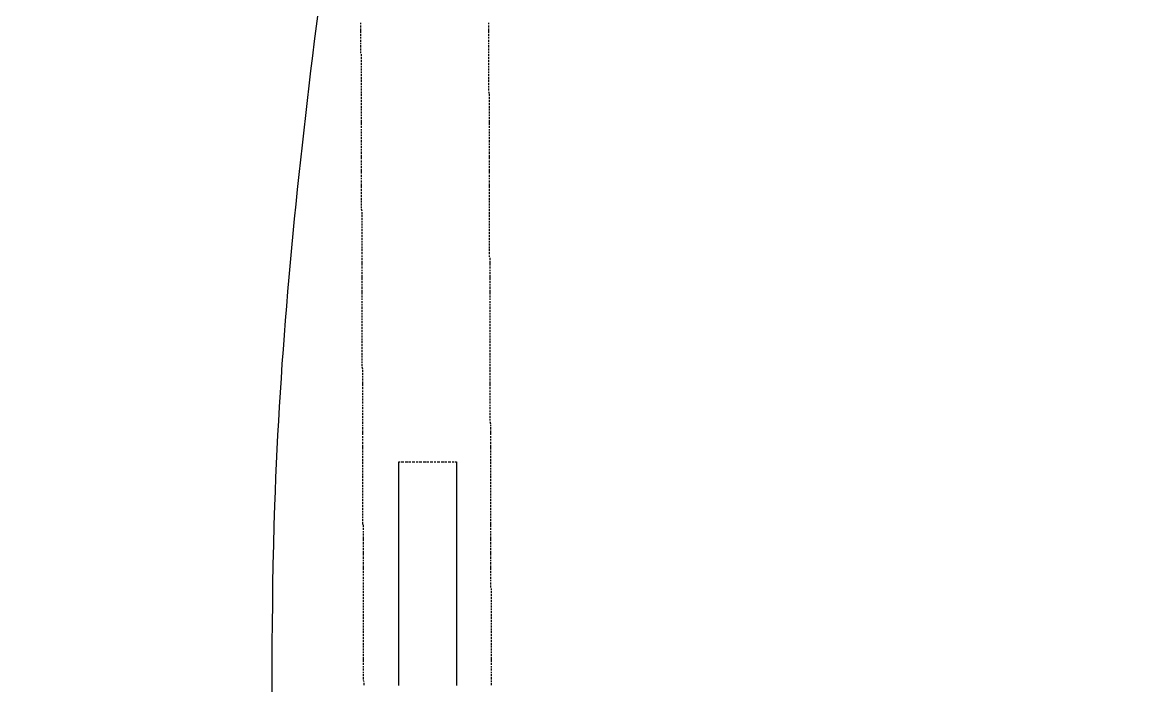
# Model space of a CAD drawing. Header units: millimetres. Extents: x 168 to 394, y 129 to 255.
# Drawn here: x 170.3633 to 170.6642, y 231.7961 to 231.9758 of the extents above; entities that cross this region are included whole.
import ezdxf

# ---------------------------------------------------------------- set-up
doc = ezdxf.new("R2010")
doc.units = ezdxf.units.MM
doc.layers.add('Redes', color=3, linetype='Continuous', lineweight=25)
doc.layers.add('Vestida del Poste', color=6, linetype='Continuous', lineweight=25)

# ---------------------------------------------------------------- blocks, each defined once
blk = doc.blocks.new('A$C68940962')
at = {"color": 1}
for p, q in [((-0.1139, -3.6602), (-0.1139, -3.6566)), ((0.1222, -3.6566), (0.1222, -3.6602)), ((-0.1139, -3.6673), (-0.1139, -3.6626)), ((-0.1139, -3.6744), (-0.1139, -3.6697)), ((-0.1139, -3.6804), (-0.1139, -3.6756)), ((0.1222, -3.6626), (0.1222, -3.6673)), ((0.1222, -3.6697), (0.1222, -3.6744)), ((0.1222, -3.6756), (0.1222, -3.6804)), ((-0.1139, -3.6875), (-0.1139, -3.6827)), ((-0.1139, -3.6934), (-0.1139, -3.6899)), ((-0.1139, -3.7005), (-0.1139, -3.6958)), ((0.1222, -3.6827), (0.1222, -3.6875)), ((0.1222, -3.6899), (0.1222, -3.6934)), ((0.1222, -3.6958), (0.1222, -3.7005)), ((-0.1139, -3.7065), (-0.1139, -3.7029)), ((-0.1139, -3.7136), (-0.1139, -3.7088)), ((-0.1139, -3.7207), (-0.1139, -3.716)), ((0.1222, -3.7029), (0.1222, -3.7065)), ((0.1222, -3.7088), (0.1222, -3.7136)), ((0.1222, -3.716), (0.1222, -3.7207)), ((-0.1139, -3.7266), (-0.1139, -3.7231)), ((-0.1127, -3.7338), (-0.1127, -3.729)), ((-0.1127, -3.7397), (-0.1127, -3.7361)), ((0.1222, -3.7231), (0.1222, -3.7266)), ((0.1222, -3.729), (0.1222, -3.7338)), ((0.1222, -3.7361), (0.1222, -3.7397)), ((-0.1127, -3.7468), (-0.1127, -3.7421)), ((-0.1127, -3.7539), (-0.1127, -3.7492)), ((-0.1127, -3.7599), (-0.1127, -3.7563)), ((0.1222, -3.7421), (0.1222, -3.7468)), ((0.1222, -3.7492), (0.1222, -3.7539)), ((0.1222, -3.7563), (0.1222, -3.7599)), ((-0.1127, -3.767), (-0.1127, -3.7622)), ((-0.1127, -3.7729), (-0.1127, -3.7694)), ((-0.1127, -3.78), (-0.1127, -3.7753)), ((0.1222, -3.7622), (0.1222, -3.767)), ((0.1222, -3.7694), (0.1222, -3.7729)), ((0.1222, -3.7753), (0.1222, -3.78)), ((-0.1127, -3.7872), (-0.1127, -3.7824)), ((-0.1127, -3.7931), (-0.1127, -3.7884)), ((-0.1127, -3.8002), (-0.1127, -3.7955)), ((0.1222, -3.7824), (0.1222, -3.7872)), ((0.1222, -3.7884), (0.1222, -3.7931)), ((0.1222, -3.7955), (0.1222, -3.8002)), ((-0.1127, -3.8062), (-0.1127, -3.8026)), ((-0.1127, -3.8133), (-0.1127, -3.8085)), ((-0.1127, -3.8204), (-0.1127, -3.8157)), ((-0.1127, -3.8263), (-0.1127, -3.8216)), ((0.1222, -3.8026), (0.1222, -3.8062)), ((0.1222, -3.8085), (0.1222, -3.8133)), ((0.1222, -3.8157), (0.1234, -3.8204)), ((0.1234, -3.8216), (0.1234, -3.8263)), ((-0.1127, -3.8335), (-0.1127, -3.8287)), ((-0.1127, -3.8394), (-0.1127, -3.8358)), ((-0.1127, -3.8465), (-0.1127, -3.8418)), ((0.1234, -3.8287), (0.1234, -3.8335)), ((0.1234, -3.8358), (0.1234, -3.8394)), ((0.1234, -3.8418), (0.1234, -3.8465)), ((-0.1127, -3.8536), (-0.1127, -3.8489)), ((-0.1127, -3.8596), (-0.1127, -3.8548)), ((-0.1127, -3.8667), (-0.1127, -3.8619)), ((0.1234, -3.8489), (0.1234, -3.8536)), ((0.1234, -3.8548), (0.1234, -3.8596)), ((0.1234, -3.8619), (0.1234, -3.8667)), ((-0.1127, -3.8726), (-0.1127, -3.8691)), ((-0.1127, -3.8797), (-0.1127, -3.875)), ((-0.1127, -3.8869), (-0.1127, -3.8821)), ((0.1234, -3.8691), (0.1234, -3.8726)), ((0.1234, -3.875), (0.1234, -3.8797)), ((0.1234, -3.8821), (0.1234, -3.8869)), ((-0.1127, -3.8928), (-0.1127, -3.8881)), ((-0.1127, -3.8999), (-0.1127, -3.8952)), ((-0.1127, -3.9059), (-0.1127, -3.9023)), ((0.1234, -3.8881), (0.1234, -3.8928)), ((0.1234, -3.8952), (0.1234, -3.8999)), ((0.1234, -3.9023), (0.1234, -3.9059)), ((-0.1127, -3.913), (-0.1127, -3.9082)), ((-0.1127, -3.9189), (-0.1127, -3.9153)), ((-0.1127, -3.926), (-0.1127, -3.9213)), ((0.1234, -3.9082), (0.1234, -3.913)), ((0.1234, -3.9153), (0.1234, -3.9189)), ((0.1234, -3.9213), (0.1234, -3.926)), ((-0.1127, -3.9332), (-0.1127, -3.9284)), ((-0.1127, -3.9391), (-0.1127, -3.9355)), ((-0.1127, -3.9462), (-0.1127, -3.9415)), ((0.1234, -3.9284), (0.1234, -3.9332)), ((0.1234, -3.9355), (0.1234, -3.9391)), ((0.1234, -3.9415), (0.1234, -3.9462)), ((-0.1127, -3.9521), (-0.1127, -3.9486)), ((-0.1127, -3.9593), (-0.1127, -3.9545)), ((-0.1127, -3.9664), (-0.1127, -3.9616)), ((0.1234, -3.9486), (0.1234, -3.9521)), ((0.1234, -3.9545), (0.1234, -3.9593)), ((0.1234, -3.9616), (0.1234, -3.9664)), ((-0.1127, -3.9723), (-0.1127, -3.9676)), ((-0.1127, -3.9794), (-0.1127, -3.9747)), ((-0.1127, -3.9854), (-0.1127, -3.9818)), ((0.1234, -3.9676), (0.1234, -3.9723)), ((0.1234, -3.9747), (0.1234, -3.9794)), ((0.1234, -3.9818), (0.1234, -3.9854)), ((-0.1127, -3.9925), (-0.1127, -3.9877)), ((-0.1127, -3.9996), (-0.1127, -3.9949)), ((-0.1127, -4.0055), (-0.1127, -4.0008)), ((0.1234, -3.9877), (0.1234, -3.9925)), ((0.1234, -3.9949), (0.1234, -3.9996)), ((0.1234, -4.0008), (0.1234, -4.0055)), ((-0.1127, -4.0127), (-0.1127, -4.0079)), ((-0.1127, -4.0186), (-0.1127, -4.015)), ((-0.1127, -4.0257), (-0.1127, -4.021)), ((0.1234, -4.0079), (0.1234, -4.0127)), ((0.1234, -4.015), (0.1234, -4.0186)), ((0.1234, -4.021), (0.1234, -4.0257)), ((-0.1127, -4.0328), (-0.1127, -4.0281)), ((-0.1127, -4.0388), (-0.1127, -4.034)), ((-0.1127, -4.0459), (-0.1127, -4.0412)), ((-0.1127, -4.0518), (-0.1127, -4.0483)), ((0.1234, -4.0281), (0.1234, -4.0328)), ((0.1234, -4.034), (0.1234, -4.0388)), ((0.1234, -4.0412), (0.1234, -4.0459)), ((0.1234, -4.0483), (0.1234, -4.0518)), ((-0.1127, -4.059), (-0.1127, -4.0542)), ((-0.1127, -4.0661), (-0.1127, -4.0613)), ((-0.1127, -4.072), (-0.1127, -4.0673)), ((0.1234, -4.0542), (0.1234, -4.059)), ((0.1234, -4.0613), (0.1234, -4.0661)), ((0.1234, -4.0673), (0.1234, -4.072)), ((-0.1127, -4.0791), (-0.1127, -4.0744)), ((-0.1127, -4.0851), (-0.1127, -4.0815)), ((-0.1116, -4.0922), (-0.1127, -4.0874)), ((0.1234, -4.0744), (0.1234, -4.0791)), ((0.1234, -4.0815), (0.1234, -4.0851)), ((0.1234, -4.0874), (0.1234, -4.0922)), ((-0.1116, -4.0993), (-0.1116, -4.0946)), ((-0.1116, -4.1052), (-0.1116, -4.1005)), ((-0.1116, -4.1124), (-0.1116, -4.1076)), ((0.1234, -4.0946), (0.1234, -4.0993)), ((0.1234, -4.1005), (0.1234, -4.1052)), ((0.1234, -4.1076), (0.1234, -4.1124)), ((-0.1116, -4.1183), (-0.1116, -4.1147)), ((-0.1116, -4.1254), (-0.1116, -4.1207)), ((-0.1116, -4.1314), (-0.1116, -4.1278)), ((0.1234, -4.1147), (0.1234, -4.1183)), ((0.1234, -4.1207), (0.1234, -4.1254)), ((0.1234, -4.1278), (0.1234, -4.1314)), ((-0.1116, -4.1385), (-0.1116, -4.1337)), ((-0.1116, -4.1456), (-0.1116, -4.1408)), ((-0.1116, -4.1515), (-0.1116, -4.148)), ((0.1234, -4.1337), (0.1234, -4.1385)), ((0.1234, -4.1408), (0.1234, -4.1456)), ((0.1234, -4.148), (0.1234, -4.1515)), ((-0.1116, -4.1586), (-0.1116, -4.1539)), ((-0.1116, -4.1646), (-0.1116, -4.161)), ((-0.1116, -4.1717), (-0.1116, -4.167)), ((0.1234, -4.1539), (0.1234, -4.1586)), ((0.1234, -4.161), (0.1234, -4.1646)), ((0.1234, -4.167), (0.1234, -4.1717)), ((-0.1116, -4.1788), (-0.1116, -4.1741)), ((-0.1116, -4.1848), (-0.1116, -4.18)), ((-0.1116, -4.1919), (-0.1116, -4.1871)), ((0.1234, -4.1741), (0.1234, -4.1788)), ((0.1234, -4.18), (0.1234, -4.1848)), ((0.1234, -4.1871), (0.1234, -4.1919)), ((-0.1116, -4.1978), (-0.1116, -4.1943)), ((-0.1116, -4.2049), (-0.1116, -4.2002)), ((-0.1116, -4.2121), (-0.1116, -4.2073)), ((0.1234, -4.1943), (0.1234, -4.1978)), ((0.1246, -4.2002), (0.1246, -4.2049)), ((0.1246, -4.2073), (0.1246, -4.2121)), ((-0.1116, -4.218), (-0.1116, -4.2132)), ((-0.1116, -4.2251), (-0.1116, -4.2204)), ((-0.1116, -4.231), (-0.1116, -4.2275)), ((-0.1116, -4.2382), (-0.1116, -4.2334)), ((0.1246, -4.2132), (0.1246, -4.218)), ((0.1246, -4.2204), (0.1246, -4.2251)), ((0.1246, -4.2275), (0.1246, -4.231)), ((0.1246, -4.2334), (0.1246, -4.2382)), ((-0.1116, -4.2453), (-0.1116, -4.2405)), ((-0.1116, -4.2512), (-0.1116, -4.2465)), ((-0.1116, -4.2583), (-0.1116, -4.2536)), ((0.1246, -4.2405), (0.1246, -4.2453)), ((0.1246, -4.2465), (0.1246, -4.2512)), ((0.1246, -4.2536), (0.1246, -4.2583)), ((-0.1116, -4.2643), (-0.1116, -4.2607)), ((-0.1116, -4.2714), (-0.1116, -4.2666)), ((-0.1116, -4.2785), (-0.1116, -4.2738)), ((0.1246, -4.2607), (0.1246, -4.2643)), ((0.1246, -4.2666), (0.1246, -4.2714)), ((0.1246, -4.2738), (0.1246, -4.2785)), ((-0.1116, -4.2845), (-0.1116, -4.2797)), ((-0.1116, -4.2916), (-0.1116, -4.2868)), ((-0.1116, -4.2975), (-0.1116, -4.2939)), ((0.1246, -4.2797), (0.1246, -4.2845)), ((0.1246, -4.2868), (0.1246, -4.2916)), ((0.1246, -4.2939), (0.1246, -4.2975)), ((-0.1116, -4.3046), (-0.1116, -4.2999)), ((-0.1116, -4.3106), (-0.1116, -4.307)), ((-0.1116, -4.3177), (-0.1116, -4.3129)), ((0.1246, -4.2999), (0.1246, -4.3046)), ((0.1246, -4.307), (0.1246, -4.3106)), ((0.1246, -4.3129), (0.1246, -4.3177)), ((-0.1116, -4.3248), (-0.1116, -4.3201)), ((-0.1116, -4.3307), (-0.1116, -4.3272)), ((-0.1116, -4.3379), (-0.1116, -4.3331)), ((0.1246, -4.3201), (0.1246, -4.3248)), ((0.1246, -4.3272), (0.1246, -4.3307)), ((0.1246, -4.3331), (0.1246, -4.3379)), ((-0.1116, -4.3438), (-0.1116, -4.3402)), ((-0.1116, -4.3509), (-0.1116, -4.3462)), ((-0.1116, -4.358), (-0.1116, -4.3533)), ((0.1246, -4.3402), (0.1246, -4.3438)), ((0.1246, -4.3462), (0.1246, -4.3509)), ((0.1246, -4.3533), (0.1246, -4.358)), ((-0.1116, -4.364), (-0.1116, -4.3604)), ((-0.1116, -4.3711), (-0.1116, -4.3663)), ((-0.1116, -4.377), (-0.1116, -4.3735)), ((0.1246, -4.3604), (0.1246, -4.364)), ((0.1246, -4.3663), (0.1246, -4.3711)), ((0.1246, -4.3735), (0.1246, -4.377)), ((-0.1116, -4.3841), (-0.1116, -4.3794)), ((-0.1116, -4.3913), (-0.1116, -4.3865)), ((-0.1116, -4.3972), (-0.1116, -4.3925)), ((0.1246, -4.3794), (0.1246, -4.3841)), ((0.1246, -4.3865), (0.1246, -4.3913)), ((0.1246, -4.3925), (0.1246, -4.3972)), ((-0.1116, -4.4043), (-0.1116, -4.3996)), ((-0.1116, -4.4103), (-0.1116, -4.4067)), ((-0.1116, -4.4174), (-0.1116, -4.4126)), ((0.1246, -4.3996), (0.1246, -4.4043)), ((0.1246, -4.4067), (0.1246, -4.4103)), ((0.1246, -4.4126), (0.1246, -4.4174)), ((-0.1116, -4.4245), (-0.1116, -4.4198)), ((-0.1116, -4.4304), (-0.1116, -4.4257)), ((-0.1116, -4.4376), (-0.1116, -4.4328)), ((0.1246, -4.4198), (0.1246, -4.4245)), ((0.1246, -4.4257), (0.1246, -4.4304)), ((0.1246, -4.4328), (0.1246, -4.4376)), ((-0.1116, -4.4435), (-0.1116, -4.4399)), ((-0.1116, -4.4506), (-0.1116, -4.4459)), ((-0.1104, -4.4577), (-0.1116, -4.453)), ((-0.1104, -4.4637), (-0.1104, -4.4589)), ((0.1246, -4.4399), (0.1246, -4.4435)), ((0.1246, -4.4459), (0.1246, -4.4506)), ((0.1246, -4.453), (0.1246, -4.4577)), ((0.1246, -4.4589), (0.1246, -4.4637)), ((-0.1104, -4.4708), (-0.1104, -4.466)), ((-0.1104, -4.4767), (-0.1104, -4.4732)), ((-0.1104, -4.4838), (-0.1104, -4.4791)), ((0.1246, -4.466), (0.1246, -4.4708)), ((0.1246, -4.4732), (0.1246, -4.4767)), ((0.1246, -4.4791), (0.1246, -4.4838)), ((-0.1104, -4.491), (-0.1104, -4.4862)), ((-0.1104, -4.4969), (-0.1104, -4.4921)), ((-0.1104, -4.504), (-0.1104, -4.4993)), ((0.1246, -4.4862), (0.1246, -4.491)), ((0.1246, -4.4921), (0.1246, -4.4969)), ((0.1246, -4.4993), (0.1246, -4.504)), ((-0.1104, -4.5099), (-0.1104, -4.5064)), ((-0.1104, -4.5171), (-0.1104, -4.5123)), ((-0.1104, -4.523), (-0.1104, -4.5194)), ((0.1246, -4.5064), (0.1246, -4.5099)), ((0.1246, -4.5123), (0.1246, -4.5171)), ((0.1246, -4.5194), (0.1246, -4.523)), ((-0.1104, -4.5301), (-0.1104, -4.5254)), ((-0.1104, -4.5372), (-0.1104, -4.5325)), ((-0.1104, -4.5432), (-0.1104, -4.5396)), ((0.1246, -4.5254), (0.1246, -4.5301)), ((0.1246, -4.5325), (0.1246, -4.5372)), ((0.1246, -4.5396), (0.1246, -4.5432)), ((-0.1104, -4.5503), (-0.1104, -4.5456)), ((-0.1104, -4.5562), (-0.1104, -4.5527)), ((-0.1104, -4.5634), (-0.1104, -4.5586)), ((0.1246, -4.5456), (0.1246, -4.5503)), ((0.1246, -4.5527), (0.1246, -4.5562)), ((0.1246, -4.5586), (0.1246, -4.5634)), ((-0.1104, -4.5705), (-0.1104, -4.5657)), ((-0.1104, -4.5764), (-0.1104, -4.5729)), ((-0.1104, -4.5835), (-0.1104, -4.5788)), ((0.1246, -4.5657), (0.1246, -4.5705)), ((0.1246, -4.5729), (0.1246, -4.5764)), ((0.1246, -4.5788), (0.1258, -4.5835)), ((-0.1104, -4.5895), (-0.1104, -4.5859)), ((-0.1104, -4.5966), (-0.1104, -4.5918)), ((-0.1104, -4.6037), (-0.1104, -4.599)), ((0.1258, -4.5859), (0.1258, -4.5895)), ((0.1258, -4.5918), (0.1258, -4.5966)), ((0.1258, -4.599), (0.1258, -4.6037)), ((-0.1104, -4.6096), (-0.1104, -4.6049)), ((-0.1104, -4.6168), (-0.1104, -4.612)), ((-0.1104, -4.6227), (-0.1104, -4.6191)), ((0.1258, -4.6049), (0.1258, -4.6096)), ((0.1258, -4.612), (0.1258, -4.6168)), ((0.1258, -4.6191), (0.1258, -4.6227)), ((-0.1104, -4.6298), (-0.1104, -4.6251)), ((-0.1104, -4.6369), (-0.1104, -4.6322)), ((-0.1104, -4.6429), (-0.1104, -4.6381)), ((0.1258, -4.6251), (0.1258, -4.6298)), ((0.1258, -4.6322), (0.1258, -4.6369)), ((0.1258, -4.6381), (0.1258, -4.6429)), ((-0.1104, -4.65), (-0.1104, -4.6452)), ((-0.1104, -4.6559), (-0.1104, -4.6524)), ((-0.1104, -4.6631), (-0.1104, -4.6583)), ((0.1258, -4.6452), (0.1258, -4.65)), ((0.1258, -4.6524), (0.1258, -4.6559)), ((0.1258, -4.6583), (0.1258, -4.6631)), ((-0.1104, -4.6702), (-0.1104, -4.6654)), ((-0.1104, -4.6761), (-0.1104, -4.6714)), ((-0.1104, -4.6832), (-0.1104, -4.6785)), ((-0.1104, -4.6892), (-0.1104, -4.6856)), ((-0.0439, -4.6749), (-0.0439, -4.6714)), ((-0.0439, -4.6714), (-0.0415, -4.6714)), ((-0.0439, -4.6773), (-0.0439, -4.6714)), ((-0.0439, -4.6714), (-0.0415, -4.6714)), ((-0.0439, -4.6809), (-0.0439, -4.6773)), ((-0.0439, -4.6832), (-0.0439, -4.6797)), ((-0.0439, -4.688), (-0.0439, -4.6832)), ((-0.0439, -4.6903), (-0.0439, -4.6856)), ((-0.0392, -4.6714), (-0.0344, -4.6714)), ((-0.0392, -4.6714), (-0.0344, -4.6714)), ((-0.032, -4.6714), (-0.0273, -4.6714)), ((-0.032, -4.6714), (-0.0273, -4.6714)), ((-0.0261, -4.6714), (-0.0214, -4.6714)), ((-0.0261, -4.6714), (-0.0214, -4.6714)), ((-0.019, -4.6714), (-0.0142, -4.6714)), ((-0.019, -4.6714), (-0.0142, -4.6714)), ((-0.0119, -4.6714), (-0.0083, -4.6714)), ((-0.0119, -4.6714), (-0.0083, -4.6714)), ((-0.0059, -4.6714), (-0.0012, -4.6714)), ((-0.0059, -4.6714), (-0.0012, -4.6714)), ((0.0012, -4.6714), (0.0059, -4.6714)), ((0.0012, -4.6714), (0.0059, -4.6714)), ((0.0071, -4.6714), (0.0119, -4.6714)), ((0.0071, -4.6714), (0.0119, -4.6714)), ((0.0142, -4.6714), (0.019, -4.6714)), ((0.0142, -4.6714), (0.019, -4.6714)), ((0.0214, -4.6714), (0.0249, -4.6714)), ((0.0214, -4.6714), (0.0249, -4.6714)), ((0.0273, -4.6714), (0.032, -4.6714)), ((0.0273, -4.6714), (0.032, -4.6714)), ((0.0344, -4.6714), (0.0392, -4.6714)), ((0.0344, -4.6714), (0.0392, -4.6714)), ((0.0404, -4.6714), (0.0451, -4.6714)), ((0.0404, -4.6714), (0.0451, -4.6714)), ((0.0475, -4.6714), (0.0522, -4.6714)), ((0.0475, -4.6714), (0.0522, -4.6714)), ((0.0546, -4.6714), (0.0582, -4.6714)), ((0.0546, -4.6714), (0.0582, -4.6714)), ((0.0605, -4.6714), (0.0629, -4.6714)), ((0.0605, -4.6714), (0.0629, -4.6714)), ((0.0629, -4.6714), (0.0629, -4.6749)), ((0.0629, -4.6714), (0.0629, -4.6773)), ((0.0629, -4.6773), (0.0629, -4.6809)), ((0.0629, -4.6797), (0.0629, -4.6832)), ((0.0629, -4.6832), (0.0629, -4.688)), ((0.0629, -4.6856), (0.0629, -4.6903)), ((0.1258, -4.6654), (0.1258, -4.6702)), ((0.1258, -4.6714), (0.1258, -4.6761)), ((0.1258, -4.6785), (0.1258, -4.6832)), ((0.1258, -4.6856), (0.1258, -4.6892)), ((-0.1104, -4.6963), (-0.1104, -4.6915)), ((-0.1104, -4.7034), (-0.1104, -4.6987)), ((-0.1104, -4.7093), (-0.1104, -4.7046)), ((-0.0439, -4.6939), (-0.0439, -4.6903)), ((-0.0439, -4.6975), (-0.0439, -4.6927)), ((-0.0439, -4.701), (-0.0439, -4.6963)), ((-0.0439, -4.7034), (-0.0439, -4.6987)), ((-0.0439, -4.7081), (-0.0439, -4.7034)), ((-0.0439, -4.7105), (-0.0439, -4.7058)), ((0.0629, -4.6903), (0.0629, -4.6939)), ((0.0629, -4.6927), (0.0629, -4.6975)), ((0.0629, -4.6963), (0.0629, -4.701)), ((0.0629, -4.6987), (0.0629, -4.7034)), ((0.0629, -4.7034), (0.0629, -4.7081)), ((0.0629, -4.7058), (0.0629, -4.7105)), ((0.1258, -4.6915), (0.1258, -4.6963)), ((0.1258, -4.6987), (0.1258, -4.7034)), ((0.1258, -4.7046), (0.1258, -4.7093)), ((-0.1104, -4.7165), (-0.1104, -4.7117)), ((-0.1104, -4.7224), (-0.1104, -4.7188)), ((-0.1104, -4.7295), (-0.1104, -4.7248)), ((-0.0439, -4.7141), (-0.0439, -4.7093)), ((-0.0439, -4.7165), (-0.0439, -4.7129)), ((-0.0439, -4.7212), (-0.0439, -4.7165)), ((-0.0439, -4.7236), (-0.0439, -4.7188)), ((-0.0439, -4.7271), (-0.0439, -4.7236)), ((-0.0439, -4.7307), (-0.0439, -4.726)), ((0.0629, -4.7093), (0.0629, -4.7141)), ((0.0629, -4.7129), (0.0629, -4.7165)), ((0.0629, -4.7165), (0.0629, -4.7212)), ((0.0629, -4.7188), (0.0629, -4.7236)), ((0.0629, -4.7236), (0.0629, -4.7271)), ((0.0629, -4.726), (0.0629, -4.7307)), ((0.1258, -4.7117), (0.1258, -4.7165)), ((0.1258, -4.7188), (0.1258, -4.7224)), ((0.1258, -4.7248), (0.1258, -4.7295)), ((-0.1104, -4.7354), (-0.1104, -4.7319)), ((-0.1104, -4.7426), (-0.1104, -4.7378)), ((-0.1104, -4.7497), (-0.1104, -4.7449)), ((-0.0439, -4.7343), (-0.0439, -4.7295)), ((-0.0439, -4.7366), (-0.0439, -4.7319)), ((-0.0439, -4.7414), (-0.0439, -4.7366)), ((-0.0439, -4.7438), (-0.0439, -4.739)), ((-0.0439, -4.7473), (-0.0439, -4.7426)), ((-0.0439, -4.7497), (-0.0439, -4.7461)), ((0.0629, -4.7295), (0.0629, -4.7343)), ((0.0629, -4.7319), (0.0629, -4.7366)), ((0.0629, -4.7366), (0.0629, -4.7414)), ((0.0629, -4.739), (0.0629, -4.7438)), ((0.0629, -4.7426), (0.0629, -4.7473)), ((0.0629, -4.7461), (0.0629, -4.7497)), ((0.1258, -4.7319), (0.1258, -4.7354)), ((0.1258, -4.7378), (0.1258, -4.7426)), ((0.1258, -4.7449), (0.1258, -4.7497)), ((-0.1104, -4.7556), (-0.1104, -4.7521)), ((-0.1104, -4.7627), (-0.1104, -4.758)), ((-0.1104, -4.7687), (-0.1104, -4.7651)), ((-0.0439, -4.7544), (-0.0439, -4.7497)), ((-0.0439, -4.7568), (-0.0439, -4.7521)), ((-0.0439, -4.7604), (-0.0439, -4.7568)), ((-0.0439, -4.7639), (-0.0439, -4.7592)), ((-0.0439, -4.7675), (-0.0439, -4.7627)), ((-0.0439, -4.7699), (-0.0439, -4.7651)), ((0.0629, -4.7497), (0.0629, -4.7544)), ((0.0629, -4.7521), (0.0629, -4.7568)), ((0.0629, -4.7568), (0.0629, -4.7604)), ((0.0629, -4.7592), (0.0629, -4.7639)), ((0.0629, -4.7627), (0.0629, -4.7675)), ((0.0629, -4.7651), (0.0629, -4.7699)), ((0.1258, -4.7521), (0.1258, -4.7556)), ((0.1258, -4.758), (0.1258, -4.7627)), ((0.1258, -4.7651), (0.1258, -4.7687)), ((-0.1104, -4.7758), (-0.1104, -4.7711)), ((-0.1104, -4.7829), (-0.1104, -4.7782)), ((-0.1104, -4.7889), (-0.1104, -4.7853)), ((-0.0439, -4.7746), (-0.0439, -4.7699)), ((-0.0439, -4.777), (-0.0439, -4.7722)), ((-0.0439, -4.7805), (-0.0439, -4.7758)), ((-0.0439, -4.7829), (-0.0439, -4.7794)), ((-0.0439, -4.7877), (-0.0439, -4.7829)), ((-0.0439, -4.79), (-0.0439, -4.7853)), ((0.0629, -4.7699), (0.0629, -4.7746)), ((0.0629, -4.7722), (0.0629, -4.777)), ((0.0629, -4.7758), (0.0629, -4.7805)), ((0.0629, -4.7794), (0.0629, -4.7829)), ((0.0629, -4.7829), (0.0629, -4.7877)), ((0.0629, -4.7853), (0.0629, -4.79)), ((0.1258, -4.7711), (0.1258, -4.7758)), ((0.1258, -4.7782), (0.1258, -4.7829)), ((0.1258, -4.7853), (0.1258, -4.7889)), ((-0.1104, -4.796), (-0.1104, -4.7912)), ((-0.1104, -4.8019), (-0.1104, -4.7983)), ((-0.1104, -4.809), (-0.1104, -4.8043)), ((-0.0439, -4.7936), (-0.0439, -4.79)), ((-0.0439, -4.7972), (-0.0439, -4.7924)), ((-0.0439, -4.8007), (-0.0439, -4.796)), ((-0.0439, -4.8031), (-0.0439, -4.7983)), ((-0.0439, -4.8078), (-0.0439, -4.8031)), ((-0.0439, -4.8102), (-0.0439, -4.8055)), ((0.0629, -4.79), (0.0629, -4.7936)), ((0.0629, -4.7924), (0.0629, -4.7972)), ((0.0629, -4.796), (0.0629, -4.8007)), ((0.0629, -4.7983), (0.0629, -4.8031)), ((0.0629, -4.8031), (0.0629, -4.8078)), ((0.0629, -4.8055), (0.0629, -4.8102)), ((0.1258, -4.7912), (0.1258, -4.796)), ((0.1258, -4.7983), (0.1258, -4.8019)), ((0.1258, -4.8043), (0.1258, -4.809)), ((-0.1104, -4.8162), (-0.1104, -4.8114)), ((-0.1092, -4.8221), (-0.1092, -4.8173)), ((-0.1092, -4.8292), (-0.1092, -4.8245)), ((-0.0439, -4.8138), (-0.0439, -4.809)), ((-0.0439, -4.8162), (-0.0439, -4.8126)), ((-0.0439, -4.8209), (-0.0439, -4.8162)), ((-0.0439, -4.8233), (-0.0439, -4.8185)), ((-0.0439, -4.8268), (-0.0439, -4.8233)), ((-0.0439, -4.8304), (-0.0439, -4.8256)), ((-0.0439, -4.834), (-0.0439, -4.8292)), ((0.0629, -4.809), (0.0629, -4.8138)), ((0.0629, -4.8126), (0.0629, -4.8162)), ((0.0629, -4.8162), (0.0629, -4.8209)), ((0.0629, -4.8185), (0.0629, -4.8233)), ((0.0629, -4.8233), (0.0629, -4.8268)), ((0.0629, -4.8256), (0.0629, -4.8304)), ((0.0629, -4.8292), (0.0629, -4.834)), ((0.1258, -4.8114), (0.1258, -4.8162)), ((0.1258, -4.8173), (0.1258, -4.8221)), ((0.1258, -4.8245), (0.1258, -4.8292)), ((-0.1092, -4.8351), (-0.1092, -4.8316)), ((-0.1092, -4.8423), (-0.1092, -4.8375)), ((-0.1092, -4.8494), (-0.1092, -4.8446)), ((-0.0439, -4.8363), (-0.0439, -4.8316)), ((-0.0439, -4.8411), (-0.0439, -4.8363)), ((-0.0439, -4.8434), (-0.0439, -4.8387)), ((-0.0439, -4.847), (-0.0439, -4.8423)), ((-0.0439, -4.8494), (-0.0439, -4.8458)), ((-0.0439, -4.8541), (-0.0439, -4.8494)), ((0.0629, -4.8316), (0.0629, -4.8363)), ((0.0629, -4.8363), (0.0629, -4.8411)), ((0.0629, -4.8387), (0.0629, -4.8434)), ((0.0629, -4.8423), (0.0629, -4.847)), ((0.0629, -4.8458), (0.0629, -4.8494)), ((0.0629, -4.8494), (0.0629, -4.8541)), ((0.1258, -4.8316), (0.1258, -4.8351)), ((0.1258, -4.8375), (0.1258, -4.8423)), ((0.1258, -4.8446), (0.1258, -4.8494)), ((-0.1092, -4.8553), (-0.1092, -4.8506)), ((-0.1092, -4.8624), (-0.1092, -4.8577)), ((-0.1092, -4.8684), (-0.1092, -4.8648)), ((-0.0439, -4.8565), (-0.0439, -4.8518)), ((-0.0439, -4.8601), (-0.0439, -4.8565)), ((-0.0439, -4.8624), (-0.0439, -4.8589)), ((-0.0439, -4.8672), (-0.0439, -4.8624)), ((-0.0439, -4.8696), (-0.0439, -4.8648)), ((-0.0439, -4.8731), (-0.0439, -4.8696)), ((0.0629, -4.8518), (0.0629, -4.8565)), ((0.0629, -4.8565), (0.0629, -4.8601)), ((0.0629, -4.8589), (0.0629, -4.8624)), ((0.0629, -4.8624), (0.0629, -4.8672)), ((0.0629, -4.8648), (0.0629, -4.8696)), ((0.0629, -4.8696), (0.0629, -4.8731)), ((0.1258, -4.8506), (0.1258, -4.8553)), ((0.1258, -4.8577), (0.1258, -4.8624)), ((0.1258, -4.8648), (0.1258, -4.8684)), ((-0.1092, -4.8755), (-0.1092, -4.8707)), ((-0.1092, -4.8826), (-0.1092, -4.8779)), ((-0.1092, -4.8885), (-0.1092, -4.8838)), ((-0.1092, -4.8957), (-0.1092, -4.8909)), ((-0.0439, -4.8767), (-0.0439, -4.8719)), ((-0.0439, -4.8802), (-0.0439, -4.8755)), ((-0.0439, -4.8826), (-0.0439, -4.8791)), ((-0.0439, -4.8874), (-0.0439, -4.8826)), ((-0.0439, -4.8897), (-0.0439, -4.885)), ((-0.0439, -4.8933), (-0.0439, -4.8897)), ((0.0629, -4.8719), (0.0629, -4.8767)), ((0.0629, -4.8755), (0.0629, -4.8802)), ((0.0629, -4.8791), (0.0629, -4.8826)), ((0.0629, -4.8826), (0.0629, -4.8874)), ((0.0629, -4.885), (0.0629, -4.8897)), ((0.0629, -4.8897), (0.0629, -4.8933)), ((0.1258, -4.8707), (0.1258, -4.8755)), ((0.1258, -4.8779), (0.1258, -4.8826)), ((0.1258, -4.8838), (0.1258, -4.8885)), ((0.1258, -4.8909), (0.1258, -4.8957)), ((-0.1092, -4.9016), (-0.1092, -4.898)), ((-0.1092, -4.9087), (-0.1092, -4.904)), ((-0.1092, -4.9158), (-0.1092, -4.9111)), ((-0.0439, -4.8957), (-0.0439, -4.8921)), ((-0.0439, -4.9004), (-0.0439, -4.8957)), ((-0.0439, -4.9028), (-0.0439, -4.898)), ((-0.0439, -4.9063), (-0.0439, -4.9028)), ((-0.0439, -4.9099), (-0.0439, -4.9052)), ((-0.0439, -4.9135), (-0.0439, -4.9087)), ((-0.0439, -4.9158), (-0.0439, -4.9111)), ((0.0629, -4.8921), (0.0629, -4.8957)), ((0.0629, -4.8957), (0.0629, -4.9004)), ((0.0629, -4.898), (0.0629, -4.9028)), ((0.0629, -4.9028), (0.0629, -4.9063)), ((0.0629, -4.9052), (0.0629, -4.9099)), ((0.0629, -4.9087), (0.0629, -4.9135)), ((0.0629, -4.9111), (0.0629, -4.9158)), ((0.1258, -4.898), (0.1258, -4.9016)), ((0.1258, -4.904), (0.1258, -4.9087)), ((0.1258, -4.9111), (0.1258, -4.9158)), ((-0.1092, -4.9218), (-0.1092, -4.917)), ((-0.1092, -4.9289), (-0.1092, -4.9242)), ((-0.1092, -4.9348), (-0.1092, -4.9313)), ((-0.0439, -4.9206), (-0.0439, -4.9158)), ((-0.0439, -4.923), (-0.0439, -4.9182)), ((-0.0439, -4.9265), (-0.0439, -4.9218)), ((-0.0439, -4.9289), (-0.0439, -4.9253)), ((-0.0439, -4.9336), (-0.0439, -4.9289)), ((-0.0439, -4.936), (-0.0439, -4.9313)), ((0.0629, -4.9158), (0.0629, -4.9206)), ((0.0629, -4.9182), (0.0629, -4.923)), ((0.0629, -4.9218), (0.0629, -4.9265)), ((0.0629, -4.9253), (0.0629, -4.9289)), ((0.0629, -4.9289), (0.0629, -4.9336)), ((0.0629, -4.9313), (0.0629, -4.936)), ((0.1258, -4.917), (0.1258, -4.9218)), ((0.1258, -4.9242), (0.1258, -4.9289)), ((0.1258, -4.9313), (0.1258, -4.9348)), ((-0.1092, -4.942), (-0.1092, -4.9372)), ((-0.1092, -4.9479), (-0.1092, -4.9443)), ((-0.1092, -4.955), (-0.1092, -4.9503)), ((-0.0439, -4.9396), (-0.0439, -4.936)), ((-0.0439, -4.9431), (-0.0439, -4.9384)), ((-0.0439, -4.9467), (-0.0439, -4.942)), ((-0.0439, -4.9491), (-0.0439, -4.9443)), ((-0.0439, -4.9538), (-0.0439, -4.9491)), ((-0.0439, -4.9562), (-0.0439, -4.9514)), ((0.0629, -4.936), (0.0629, -4.9396)), ((0.0629, -4.9384), (0.0629, -4.9431)), ((0.0629, -4.942), (0.0629, -4.9467)), ((0.0629, -4.9443), (0.0629, -4.9491)), ((0.0629, -4.9491), (0.0629, -4.9538)), ((0.0629, -4.9514), (0.0629, -4.9562)), ((0.1258, -4.9372), (0.1258, -4.942)), ((0.1258, -4.9443), (0.1258, -4.9479)), ((0.1258, -4.9503), (0.1258, -4.955)), ((-0.1092, -4.9621), (-0.1092, -4.9574)), ((-0.1092, -4.9681), (-0.1092, -4.9645)), ((-0.1092, -4.9752), (-0.1092, -4.9704)), ((-0.0439, -4.9598), (-0.0439, -4.955)), ((-0.0439, -4.9621), (-0.0439, -4.9586)), ((-0.0439, -4.9669), (-0.0439, -4.9621)), ((-0.0439, -4.9693), (-0.0439, -4.9645)), ((-0.0439, -4.9728), (-0.0439, -4.9693)), ((-0.0439, -4.9764), (-0.0439, -4.9716)), ((0.0629, -4.955), (0.0629, -4.9598)), ((0.0629, -4.9586), (0.0629, -4.9621)), ((0.0629, -4.9621), (0.0629, -4.9669)), ((0.0629, -4.9645), (0.0629, -4.9693)), ((0.0629, -4.9693), (0.0629, -4.9728)), ((0.0629, -4.9716), (0.0629, -4.9764)), ((0.1258, -4.9574), (0.1258, -4.9621)), ((0.127, -4.9645), (0.127, -4.9681)), ((0.127, -4.9704), (0.127, -4.9752)), ((-0.1092, -4.9811), (-0.1092, -4.9776)), ((-0.1092, -4.9882), (-0.1092, -4.9835)), ((-0.1092, -4.9954), (-0.1092, -4.9906)), ((-0.0439, -4.9799), (-0.0439, -4.9752)), ((-0.0439, -4.9823), (-0.0439, -4.9776)), ((-0.0439, -4.9871), (-0.0439, -4.9823)), ((-0.0439, -4.9894), (-0.0439, -4.9847)), ((-0.0439, -4.993), (-0.0439, -4.9882)), ((-0.0439, -4.9954), (-0.0439, -4.9918)), ((0.0629, -4.9752), (0.0629, -4.9799)), ((0.0629, -4.9776), (0.0629, -4.9823)), ((0.0629, -4.9823), (0.0629, -4.9871)), ((0.0629, -4.9847), (0.0629, -4.9894)), ((0.0629, -4.9882), (0.0629, -4.993)), ((0.0629, -4.9918), (0.0629, -4.9954)), ((0.127, -4.9776), (0.127, -4.9811)), ((0.127, -4.9835), (0.127, -4.9882)), ((0.127, -4.9906), (0.127, -4.9954)), ((-0.1092, -5.0013), (-0.1092, -4.9977)), ((-0.1092, -5.0084), (-0.1092, -5.0037)), ((-0.1092, -5.0144), (-0.1092, -5.0108)), ((-0.0439, -5.0001), (-0.0439, -4.9954)), ((-0.0439, -5.0025), (-0.0439, -4.9977)), ((-0.0439, -5.006), (-0.0439, -5.0025)), ((-0.0439, -5.0096), (-0.0439, -5.0049)), ((-0.0439, -5.0132), (-0.0439, -5.0084)), ((-0.0439, -5.0155), (-0.0439, -5.0108)), ((0.0629, -4.9954), (0.0629, -5.0001)), ((0.0629, -4.9977), (0.0629, -5.0025)), ((0.0629, -5.0025), (0.0629, -5.006)), ((0.0629, -5.0049), (0.0629, -5.0096)), ((0.0629, -5.0084), (0.0629, -5.0132)), ((0.0629, -5.0108), (0.0629, -5.0155)), ((0.127, -4.9977), (0.127, -5.0013)), ((0.127, -5.0037), (0.127, -5.0084)), ((0.127, -5.0108), (0.127, -5.0144)), ((-0.1092, -5.0215), (-0.1092, -5.0167)), ((-0.1092, -5.0286), (-0.1092, -5.0238)), ((-0.1092, -5.0345), (-0.1092, -5.0298)), ((-0.0439, -5.0203), (-0.0439, -5.0155)), ((-0.0439, -5.0227), (-0.0439, -5.0179)), ((-0.0439, -5.0262), (-0.0439, -5.0215)), ((-0.0439, -5.0286), (-0.0439, -5.025)), ((-0.0439, -5.0333), (-0.0439, -5.0286)), ((-0.0439, -5.0357), (-0.0439, -5.031)), ((0.0629, -5.0155), (0.0629, -5.0203)), ((0.0629, -5.0179), (0.0629, -5.0227)), ((0.0629, -5.0215), (0.0629, -5.0262)), ((0.0629, -5.025), (0.0629, -5.0286)), ((0.0629, -5.0286), (0.0629, -5.0333)), ((0.0629, -5.031), (0.0629, -5.0357)), ((0.127, -5.0167), (0.127, -5.0215)), ((0.127, -5.0238), (0.127, -5.0286)), ((0.127, -5.0298), (0.127, -5.0345)), ((-0.1092, -5.0416), (-0.1092, -5.0369)), ((-0.1092, -5.0476), (-0.1092, -5.044)), ((-0.1092, -5.0547), (-0.1092, -5.05)), ((-0.0439, -5.0393), (-0.0439, -5.0357)), ((-0.0439, -5.0428), (-0.0439, -5.0381)), ((-0.0439, -5.0464), (-0.0439, -5.0416)), ((-0.0439, -5.0488), (-0.0439, -5.044)), ((-0.0439, -5.0535), (-0.0439, -5.0488)), ((-0.0439, -5.0559), (-0.0439, -5.0511)), ((-0.0439, -5.0595), (-0.0439, -5.0547)), ((0.0629, -5.0357), (0.0629, -5.0393)), ((0.0629, -5.0381), (0.0629, -5.0428)), ((0.0629, -5.0416), (0.0629, -5.0464)), ((0.0629, -5.044), (0.0629, -5.0488)), ((0.0629, -5.0488), (0.0629, -5.0535)), ((0.0629, -5.0511), (0.0629, -5.0559)), ((0.0629, -5.0547), (0.0629, -5.0595)), ((0.127, -5.0369), (0.127, -5.0416)), ((0.127, -5.044), (0.127, -5.0476)), ((0.127, -5.05), (0.127, -5.0547)), ((-0.1092, -5.0618), (-0.1092, -5.0571)), ((-0.1092, -5.0678), (-0.1092, -5.063)), ((-0.1092, -5.0749), (-0.1092, -5.0701)), ((-0.0439, -5.0618), (-0.0439, -5.0583)), ((-0.0439, -5.0666), (-0.0439, -5.0618)), ((-0.0439, -5.0689), (-0.0439, -5.0642)), ((-0.0439, -5.0725), (-0.0439, -5.0689)), ((-0.0439, -5.0749), (-0.0439, -5.0713)), ((-0.0439, -5.0796), (-0.0439, -5.0749)), ((0.0629, -5.0583), (0.0629, -5.0618)), ((0.0629, -5.0618), (0.0629, -5.0666)), ((0.0629, -5.0642), (0.0629, -5.0689)), ((0.0629, -5.0689), (0.0629, -5.0725)), ((0.0629, -5.0713), (0.0629, -5.0749)), ((0.0629, -5.0749), (0.0629, -5.0796)), ((0.127, -5.0571), (0.127, -5.0618)), ((0.127, -5.063), (0.127, -5.0678)), ((0.127, -5.0701), (0.127, -5.0749)), ((-0.1092, -5.0808), (-0.1092, -5.0773)), ((-0.1092, -5.0879), (-0.1092, -5.0832)), ((-0.1092, -5.0951), (-0.1092, -5.0903)), ((-0.1092, -5.101), (-0.1092, -5.0962)), ((-0.0439, -5.082), (-0.0439, -5.0773)), ((-0.0439, -5.0856), (-0.0439, -5.082)), ((-0.0439, -5.0891), (-0.0439, -5.0844)), ((-0.0439, -5.0927), (-0.0439, -5.0879)), ((-0.0439, -5.0951), (-0.0439, -5.0915)), ((-0.0439, -5.0998), (-0.0439, -5.0951)), ((0.0629, -5.0773), (0.0629, -5.082)), ((0.0629, -5.082), (0.0629, -5.0856)), ((0.0629, -5.0844), (0.0629, -5.0891)), ((0.0629, -5.0879), (0.0629, -5.0927)), ((0.0629, -5.0915), (0.0629, -5.0951)), ((0.0629, -5.0951), (0.0629, -5.0998)), ((0.127, -5.0773), (0.127, -5.0808)), ((0.127, -5.0832), (0.127, -5.0879)), ((0.127, -5.0903), (0.127, -5.0951)), ((0.127, -5.0962), (0.127, -5.101)), ((-0.1092, -5.1081), (-0.1092, -5.1034)), ((-0.1092, -5.114), (-0.1092, -5.1105)), ((-0.1092, -5.1212), (-0.1092, -5.1164)), ((-0.0439, -5.1022), (-0.0439, -5.0974)), ((-0.0439, -5.1057), (-0.0439, -5.1022)), ((-0.0439, -5.1081), (-0.0439, -5.1046)), ((-0.0439, -5.1129), (-0.0439, -5.1081)), ((-0.0439, -5.1152), (-0.0439, -5.1105)), ((-0.0439, -5.1188), (-0.0439, -5.1152)), ((0.0629, -5.0974), (0.0629, -5.1022)), ((0.0629, -5.1022), (0.0629, -5.1057)), ((0.0629, -5.1046), (0.0629, -5.1081)), ((0.0629, -5.1081), (0.0629, -5.1129)), ((0.0629, -5.1105), (0.0629, -5.1152)), ((0.0629, -5.1152), (0.0629, -5.1188)), ((0.127, -5.1034), (0.127, -5.1081)), ((0.127, -5.1105), (0.127, -5.114)), ((0.127, -5.1164), (0.127, -5.1212)), ((-0.1092, -5.1283), (-0.1092, -5.1235)), ((-0.1092, -5.1342), (-0.1092, -5.1295)), ((-0.1092, -5.1413), (-0.1092, -5.1366)), ((-0.0439, -5.1224), (-0.0439, -5.1176)), ((-0.0439, -5.1259), (-0.0439, -5.1212)), ((-0.0439, -5.1283), (-0.0439, -5.1235)), ((-0.0439, -5.133), (-0.0439, -5.1283)), ((-0.0439, -5.1354), (-0.0439, -5.1307)), ((-0.0439, -5.139), (-0.0439, -5.1342)), ((-0.0439, -5.1413), (-0.0439, -5.1378)), ((0.0629, -5.1176), (0.0629, -5.1224)), ((0.0629, -5.1212), (0.0629, -5.1259)), ((0.0629, -5.1235), (0.0629, -5.1283)), ((0.0629, -5.1283), (0.0629, -5.133)), ((0.0629, -5.1307), (0.0629, -5.1354)), ((0.0629, -5.1342), (0.0629, -5.139)), ((0.0629, -5.1378), (0.0629, -5.1413)), ((0.127, -5.1235), (0.127, -5.1283)), ((0.127, -5.1295), (0.127, -5.1342)), ((0.127, -5.1366), (0.127, -5.1413)), ((-0.1092, -5.1473), (-0.1092, -5.1437)), ((-0.1092, -5.1544), (-0.1092, -5.1496)), ((-0.1092, -5.1603), (-0.1092, -5.1568)), ((-0.0439, -5.1461), (-0.0439, -5.1413)), ((-0.0439, -5.1485), (-0.0439, -5.1437)), ((-0.0439, -5.152), (-0.0439, -5.1485)), ((-0.0439, -5.1556), (-0.0439, -5.1508)), ((-0.0439, -5.1591), (-0.0439, -5.1544)), ((-0.0439, -5.1615), (-0.0439, -5.1568)), ((0.0629, -5.1413), (0.0629, -5.1461)), ((0.0629, -5.1437), (0.0629, -5.1485)), ((0.0629, -5.1485), (0.0629, -5.152)), ((0.0629, -5.1508), (0.0629, -5.1556)), ((0.0629, -5.1544), (0.0629, -5.1591)), ((0.0629, -5.1568), (0.0629, -5.1615)), ((0.127, -5.1437), (0.127, -5.1473)), ((0.127, -5.1496), (0.127, -5.1544)), ((0.127, -5.1568), (0.127, -5.1603)), ((-0.1092, -5.1675), (-0.1092, -5.1627)), ((-0.1092, -5.1746), (-0.1092, -5.1698)), ((-0.108, -5.1805), (-0.1092, -5.1769)), ((-0.0439, -5.1663), (-0.0439, -5.1615)), ((-0.0439, -5.1686), (-0.0439, -5.1639)), ((-0.0439, -5.1722), (-0.0439, -5.1675)), ((-0.0439, -5.1746), (-0.0439, -5.171)), ((-0.0439, -5.1793), (-0.0439, -5.1746)), ((-0.0439, -5.1817), (-0.0439, -5.1769)), ((0.0629, -5.1615), (0.0629, -5.1663)), ((0.0629, -5.1639), (0.0629, -5.1686)), ((0.0629, -5.1675), (0.0629, -5.1722)), ((0.0629, -5.171), (0.0629, -5.1746)), ((0.0629, -5.1746), (0.0629, -5.1793)), ((0.0629, -5.1769), (0.0629, -5.1817)), ((0.127, -5.1627), (0.127, -5.1675)), ((0.127, -5.1698), (0.127, -5.1746)), ((0.127, -5.1769), (0.127, -5.1805)), ((-0.108, -5.1876), (-0.108, -5.1829)), ((-0.0439, -5.1841), (-0.0439, -5.1817)), ((-0.0439, -5.1888), (-0.0439, -5.1841)), ((0.0629, -5.1817), (0.0629, -5.1841)), ((0.0629, -5.1841), (0.0629, -5.1888)), ((0.127, -5.1829), (0.127, -5.1876))]:
    blk.add_line(p, q, dxfattribs=at)
blk = doc.blocks.new('A$C635864E5')
at = {"layer": 'Redes'}
blk.add_spline([(-61.0434, 116.0986, -0.0009), (-61.3386, 112.885, -0.0009), (-61.3974, 110.5964, -0.0009), (-61.0153, 106.442, -0.0009), (-60.6939, 106.4765, -0.0009), (-59.6944, 106.5769, -0.0009), (-59.0179, 103.5243, -0.0009)], degree=3, dxfattribs=at)
at = {"layer": 'Vestida del Poste', "xscale": 1.464100000000001, "yscale": 1.464100000000001, "zscale": 1.464100000000001}
blk.add_blockref('A$C68940962', (-60.9379, 119.8726, -0.0009), dxfattribs=at)

msp = doc.modelspace()

# ---------------------------------------------------------------- block references
at = {"xscale": 0.1, "yscale": 0.08, "zscale": 0.1}
msp.add_blockref('A$C635864E5', (176.56546, 222.81411, 0.00009), dxfattribs=at)

doc.saveas('drawing.dxf')
